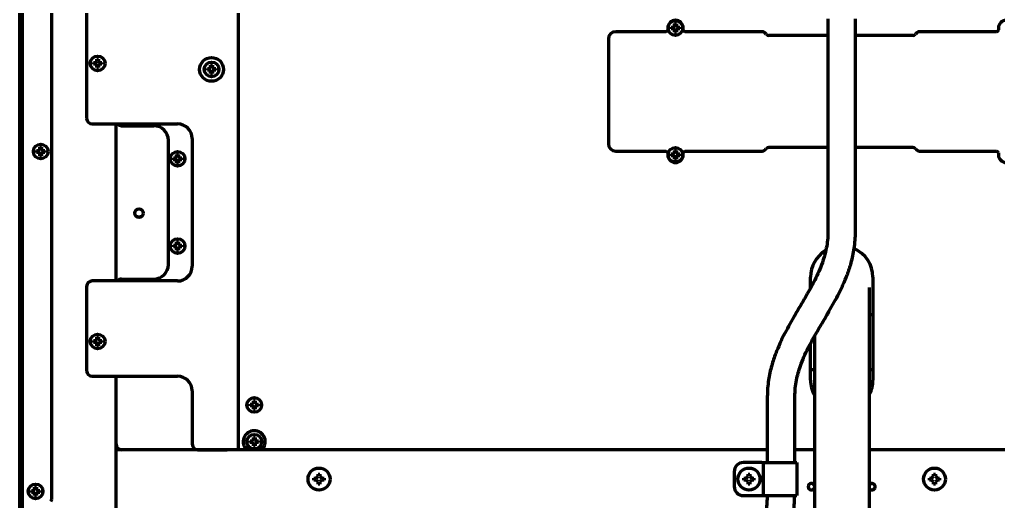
# Model space of a CAD drawing. Header units: inches. Extents: x -2405 to 7588, y 441 to 5654.
# Drawn here: x 2142 to 2675, y 4834 to 5096 of the extents above; entities that cross this region are included whole.
import ezdxf

# ---------------------------------------------------------------- set-up
doc = ezdxf.new("R2010")
doc.units = ezdxf.units.IN

msp = doc.modelspace()

# ---------------------------------------------------------------- linework, layer by layer
at = {"linetype": 'Continuous', "lineweight": 70}
for p, q in [((2261.28, 5485.34), (2261.28, 4862.03)), ((2143.78, 4821.33), (2143.78, 5391.09)), ((2159.78, 4835.17), (2159.78, 5386.02)), ((2142.28, 5138.33), (2142.28, 4651.53)), ((2142.95, 4654.53), (2142.95, 5137.33)), ((2178.78, 5102.21), (2178.78, 5042.37)), ((2494.08, 5089.53), (2466.78, 5089.53)), ((2495.08, 5091.53), (2495.08, 5090.53)), ((2496.98, 5091.53), (2496.98, 5092.03)), ((2496.98, 5091.03), (2496.98, 5091.53)), ((2501.58, 5092.03), (2501.58, 5091.53)), ((2501.58, 5091.53), (2501.58, 5091.03)), ((2503.48, 5090.53), (2503.48, 5091.53)), ((2546.45, 5089.53), (2504.48, 5089.53)), ((2548.69, 5088.12), (2547.86, 5088.95)), ((2630.69, 5088.95), (2629.86, 5088.12)), ((2674.08, 5089.53), (2632.1, 5089.53)), ((2675.08, 5091.53), (2675.08, 5090.53)), ((2462.78, 5085.53), (2462.78, 5028.53)), ((2582.28, 5087.53), (2550.1, 5087.53)), ((2628.45, 5087.53), (2597.27, 5087.53)), ((2182.48, 5072.29), (2182.48, 5072.79)), ((2182.48, 5071.79), (2182.48, 5072.29)), ((2187.08, 5072.79), (2187.08, 5072.29)), ((2187.08, 5072.29), (2187.08, 5071.79)), ((2244.48, 5069.03), (2244.48, 5069.53)), ((2244.48, 5068.53), (2244.48, 5069.03)), ((2249.08, 5069.53), (2249.08, 5069.03)), ((2249.08, 5069.03), (2249.08, 5068.53)), ((2181.78, 5039.37), (2228.28, 5039.37)), ((2194.78, 4953.88), (2194.78, 5039.38)), ((2197.78, 5038.37), (2215.28, 5038.37)), ((2223.28, 4962.87), (2223.28, 5030.37)), ((2236.28, 5031.37), (2236.28, 4961.87)), ((2151.48, 5024.33), (2151.48, 5024.83)), ((2151.48, 5023.83), (2151.48, 5024.33)), ((2156.08, 5024.83), (2156.08, 5024.33)), ((2156.08, 5024.33), (2156.08, 5023.83)), ((2466.78, 5024.53), (2494.08, 5024.53)), ((2504.48, 5024.53), (2546.45, 5024.53)), ((2547.86, 5025.12), (2548.69, 5025.95)), ((2582.28, 5026.53), (2550.1, 5026.53)), ((2628.45, 5026.53), (2597.27, 5026.53)), ((2629.86, 5025.95), (2630.69, 5025.12)), ((2632.1, 5024.53), (2674.08, 5024.53)), ((2225.98, 5020.37), (2225.98, 5020.87)), ((2225.98, 5019.87), (2225.98, 5020.37)), ((2230.58, 5020.87), (2230.58, 5020.37)), ((2230.58, 5020.37), (2230.58, 5019.87)), ((2495.08, 5023.53), (2495.08, 5022.53)), ((2496.98, 5022.53), (2496.98, 5023.03)), ((2496.98, 5022.03), (2496.98, 5022.53)), ((2501.58, 5023.03), (2501.58, 5022.53)), ((2501.58, 5022.53), (2501.58, 5022.03)), ((2503.48, 5022.53), (2503.48, 5023.53)), ((2675.08, 5023.53), (2675.08, 5022.53)), ((2225.98, 4972.87), (2225.98, 4973.37)), ((2225.98, 4972.37), (2225.98, 4972.87)), ((2230.58, 4973.37), (2230.58, 4972.87)), ((2230.58, 4972.87), (2230.58, 4972.37)), ((2572.78, 4950.05), (2572.78, 4955.92)), ((2606.78, 4955.92), (2606.78, 4899.92)), ((2178.78, 4950.87), (2178.78, 4905.03)), ((2228.28, 4953.87), (2181.78, 4953.87)), ((2197.78, 4954.87), (2215.28, 4954.87)), ((2604.93, 4904.63), (2604.93, 4950.29)), ((2604.93, 4935.53), (2606.78, 4935.53)), ((2574.93, 4923.65), (2574.93, 4904.63)), ((2182.48, 4920.95), (2182.48, 4921.45)), ((2182.48, 4920.45), (2182.48, 4920.95)), ((2187.08, 4921.45), (2187.08, 4920.95)), ((2187.08, 4920.95), (2187.08, 4920.45)), ((2572.78, 4899.92), (2572.78, 4919.66)), ((2181.78, 4902.03), (2228.28, 4902.03)), ((2194.78, 4820.23), (2194.78, 4902.04)), ((2574.93, 4905.56), (2572.78, 4905.56)), ((2574.93, 4904.63), (2574.93, 4840.55)), ((2606.77, 4905.56), (2604.92, 4905.56)), ((2604.93, 4840.55), (2604.93, 4904.63)), ((2236.28, 4894.03), (2236.28, 4865.03)), ((2267.73, 4886.38), (2267.73, 4886.88)), ((2267.73, 4885.88), (2267.73, 4886.38)), ((2272.33, 4886.88), (2272.33, 4886.38)), ((2272.33, 4886.38), (2272.33, 4885.88)), ((2549.28, 4891.03), (2549.28, 4855.03)), ((2564.28, 4855.03), (2564.28, 4891.03)), ((2267.73, 4866.38), (2267.73, 4866.88)), ((2267.73, 4865.88), (2267.73, 4866.38)), ((2272.33, 4866.88), (2272.33, 4866.38)), ((2272.33, 4866.38), (2272.33, 4865.88)), ((2549.28, 4861.88), (2194.78, 4861.88)), ((2239.27, 4862.03), (2197.78, 4862.03)), ((2239.28, 4862.03), (2255.28, 4862.03)), ((2243.78, 4861.88), (2243.78, 4862.03)), ((2261.28, 4862.03), (2255.28, 4862.03)), ((2267.63, 4863.18), (2264.95, 4863.18)), ((2265.74, 4862.18), (2274.31, 4862.18)), ((2275.1, 4863.18), (2272.42, 4863.18)), ((2574.93, 4861.88), (2564.29, 4861.88)), ((2944.57, 4861.88), (2604.92, 4861.88)), ((2546.27, 4855.03), (2536.27, 4855.03)), ((2546.27, 4855.03), (2547.27, 4855.03)), ((2547.27, 4855.03), (2549.27, 4855.03)), ((2547.27, 4837.03), (2547.27, 4855.03)), ((2549.27, 4855.03), (2563.27, 4855.03)), ((2563.27, 4855.03), (2565.27, 4855.03)), ((2565.27, 4855.03), (2565.27, 4837.03)), ((2304.78, 4847.59), (2304.78, 4848.78)), ((2304.78, 4848.78), (2305.78, 4848.78)), ((2305.78, 4848.78), (2305.78, 4847.59)), ((2531.27, 4850.03), (2531.27, 4842.03)), ((2538.78, 4847.59), (2538.78, 4848.78)), ((2538.78, 4848.78), (2539.78, 4848.78)), ((2539.78, 4848.78), (2539.78, 4847.59)), ((2639.78, 4847.59), (2639.78, 4848.78)), ((2639.78, 4848.78), (2640.78, 4848.78)), ((2640.78, 4848.78), (2640.78, 4847.59)), ((2302.53, 4845.53), (2302.53, 4846.53)), ((2302.53, 4846.53), (2303.71, 4846.53)), ((2303.71, 4845.53), (2302.53, 4845.53)), ((2303.71, 4846.53), (2304.78, 4847.59)), ((2304.78, 4844.47), (2303.71, 4845.53)), ((2304.78, 4843.28), (2304.78, 4844.47)), ((2305.78, 4843.28), (2304.78, 4843.28)), ((2305.78, 4847.59), (2306.84, 4846.53)), ((2306.84, 4845.53), (2305.78, 4844.47)), ((2305.78, 4844.47), (2305.78, 4843.28)), ((2306.84, 4846.53), (2308.03, 4846.53)), ((2308.03, 4845.53), (2306.84, 4845.53)), ((2308.03, 4846.53), (2308.03, 4845.53)), ((2536.53, 4845.53), (2536.53, 4846.53)), ((2536.53, 4846.53), (2537.71, 4846.53)), ((2537.71, 4845.53), (2536.53, 4845.53)), ((2537.71, 4846.53), (2538.78, 4847.59)), ((2538.78, 4844.47), (2537.71, 4845.53)), ((2538.78, 4843.28), (2538.78, 4844.47)), ((2539.78, 4843.28), (2538.78, 4843.28)), ((2539.78, 4847.59), (2540.84, 4846.53)), ((2540.84, 4845.53), (2539.78, 4844.47)), ((2539.78, 4844.47), (2539.78, 4843.28)), ((2540.84, 4846.53), (2542.03, 4846.53)), ((2542.03, 4845.53), (2540.84, 4845.53)), ((2542.03, 4846.53), (2542.03, 4845.53)), ((2637.53, 4845.53), (2637.53, 4846.53)), ((2637.53, 4846.53), (2638.71, 4846.53)), ((2638.71, 4845.53), (2637.53, 4845.53)), ((2638.71, 4846.53), (2639.78, 4847.59)), ((2639.78, 4844.47), (2638.71, 4845.53)), ((2639.78, 4843.28), (2639.78, 4844.47)), ((2640.78, 4843.28), (2639.78, 4843.28)), ((2640.78, 4847.59), (2641.84, 4846.53)), ((2641.84, 4845.53), (2640.78, 4844.47)), ((2640.78, 4844.47), (2640.78, 4843.28)), ((2641.84, 4846.53), (2643.03, 4846.53)), ((2643.03, 4845.53), (2641.84, 4845.53)), ((2643.03, 4846.53), (2643.03, 4845.53)), ((2148.68, 4839.33), (2148.68, 4839.83)), ((2148.68, 4838.83), (2148.68, 4839.33)), ((2153.28, 4839.83), (2153.28, 4839.33)), ((2153.28, 4839.33), (2153.28, 4838.83)), ((2574.93, 4840.55), (2574.93, 4772.8)), ((2604.93, 4772.8), (2604.93, 4840.55)), ((2536.27, 4837.03), (2546.27, 4837.03)), ((2546.27, 4837.03), (2547.27, 4837.03)), ((2547.27, 4837.03), (2549.27, 4837.03)), ((2549.27, 4837.03), (2563.27, 4837.03)), ((2563.27, 4837.03), (2565.27, 4837.03))]:
    msp.add_line(p, q, dxfattribs=at)
for centre, radius in [((2499.28, 5091.53), 4), ((2184.78, 5072.29), 4), ((2246.78, 5069.03), 6.5), ((2246.78, 5069.03), 4), ((2153.78, 5024.33), 4), ((2228.28, 5020.37), 4), ((2499.28, 5022.53), 4), ((2207.28, 4990.83), 2.35), ((2207.28, 4990.81), 2.25), ((2228.28, 4972.87), 4), ((2184.78, 4920.95), 4), ((2270.03, 4886.38), 4), ((2270.03, 4866.38), 4), ((2305.28, 4846.03), 6), ((2539.28, 4846.03), 6), ((2640.28, 4846.03), 6), ((2150.98, 4839.33), 4)]:
    msp.add_circle(centre, radius, dxfattribs=at)
for centre, radius, start, end in [((2499.28, 5091.53), 4.2, 0, 180), ((2679.28, 5091.53), 4.2, 0, 180), ((2466.78, 5085.53), 4, 90, 180), ((2494.08, 5090.53), 1, 270, 0), ((2504.48, 5090.53), 1, 180, 270), ((2546.45, 5087.53), 2, 45, 90), ((2632.1, 5087.53), 2, 90, 135), ((2674.08, 5090.53), 1, 270, 0), ((2550.1, 5089.53), 2, 225, 270), ((2628.45, 5089.53), 2, 270, 315), ((2181.78, 5042.37), 3, 180, 270), ((2197.78, 5041.37), 3, 221.8416, 270), ((2215.28, 5030.37), 8, 0, 90), ((2228.28, 5031.37), 8, 0, 90), ((2466.78, 5028.53), 4, 180, 270), ((2494.08, 5023.53), 1, 0, 90), ((2504.48, 5023.53), 1, 90, 180), ((2546.45, 5026.53), 2, 270, 315), ((2550.1, 5024.53), 2, 90, 135), ((2628.45, 5024.53), 2, 45, 90), ((2632.1, 5026.53), 2, 225, 270), ((2674.08, 5023.53), 1, 0, 90), ((2499.28, 5022.53), 4.2, 180, 0), ((2679.28, 5022.53), 4.2, 180, 0), ((2589.78, 4955.92), 17, 0, 66.3328), ((2589.78, 4955.92), 17, 121.8403, 180), ((2215.28, 4962.87), 8, 270, 0), ((2228.28, 4961.87), 8, 270, 0), ((2181.78, 4950.87), 3, 90, 180), ((2197.78, 4951.87), 3, 90, 138.1894), ((2181.78, 4905.03), 3, 180, 270), ((2228.28, 4894.03), 8, 0, 90), ((2589.78, 4899.92), 17, 180, 209.1291), ((2589.78, 4899.92), 17, 333.0197, 0), ((2270.03, 4866.38), 6, 311.4112, 228.5888), ((2197.78, 4865.03), 3, 180, 270), ((2239.28, 4865.03), 3, 180, 270), ((2536.27, 4850.03), 5, 90, 180), ((2573.28, 4841.88), 1.75, 19.4681, 340.5319), ((2606.28, 4841.88), 1.75, 0, 140.4844), ((2536.27, 4842.03), 5, 180, 270), ((2606.28, 4841.88), 1.75, 219.5156, 0), ((2157.78, 4835.17), 2, 320, 0)]:
    msp.add_arc(centre, radius, start, end, dxfattribs=at)
for points in [[(2498.78, 5092.53), (2498.78, 5092.59), (2498.78, 5092.7), (2498.78, 5092.86), (2498.78, 5093.02), (2498.78, 5093.17), (2498.78, 5093.32), (2498.78, 5093.48), (2498.78, 5093.65), (2498.78, 5093.77), (2498.78, 5093.83)], [(2498.78, 5093.83), (2498.94, 5093.83), (2499.28, 5093.83), (2499.61, 5093.83), (2499.78, 5093.83)], [(2498.28, 5091.03), (2498.22, 5091.03), (2498.11, 5091.03), (2497.95, 5091.03), (2497.79, 5091.03), (2497.64, 5091.03), (2497.49, 5091.03), (2497.33, 5091.03), (2497.16, 5091.03), (2497.04, 5091.03), (2496.98, 5091.03)], [(2498.28, 5092.03), (2498.3, 5092.06), (2498.35, 5092.1), (2498.42, 5092.18), (2498.49, 5092.25), (2498.56, 5092.32), (2498.63, 5092.39), (2498.7, 5092.46), (2498.75, 5092.51), (2498.78, 5092.53)], [(2498.78, 5090.53), (2498.75, 5090.56), (2498.7, 5090.61), (2498.62, 5090.68), (2498.55, 5090.76), (2498.48, 5090.83), (2498.41, 5090.89), (2498.34, 5090.96), (2498.3, 5091.01), (2498.28, 5091.03)], [(2499.78, 5089.23), (2499.61, 5089.23), (2499.28, 5089.23), (2498.94, 5089.23), (2498.78, 5089.23)], [(2499.78, 5092.53), (2499.8, 5092.51), (2499.85, 5092.46), (2499.93, 5092.38), (2500, 5092.31), (2500.07, 5092.24), (2500.14, 5092.17), (2500.21, 5092.1), (2500.25, 5092.06), (2500.28, 5092.03)], [(2500.28, 5091.03), (2500.25, 5091.01), (2500.2, 5090.96), (2500.13, 5090.89), (2500.06, 5090.82), (2499.99, 5090.75), (2499.92, 5090.68), (2499.85, 5090.6), (2499.8, 5090.56), (2499.78, 5090.53)], [(2499.78, 5090.53), (2499.78, 5090.48), (2499.78, 5090.37), (2499.78, 5090.21), (2499.78, 5090.05), (2499.78, 5089.89), (2499.78, 5089.74), (2499.78, 5089.59), (2499.78, 5089.42), (2499.78, 5089.3), (2499.78, 5089.23)], [(2500.28, 5092.03), (2500.33, 5092.03), (2500.44, 5092.03), (2500.6, 5092.03), (2500.76, 5092.03), (2500.91, 5092.03), (2501.07, 5092.03), (2501.22, 5092.03), (2501.39, 5092.03), (2501.51, 5092.03), (2501.58, 5092.03)], [(2183.78, 5072.79), (2183.8, 5072.82), (2183.85, 5072.86), (2183.92, 5072.94), (2183.99, 5073.01), (2184.06, 5073.08), (2184.13, 5073.15), (2184.2, 5073.22), (2184.25, 5073.27), (2184.28, 5073.29)], [(2184.28, 5073.29), (2184.28, 5073.35), (2184.28, 5073.46), (2184.28, 5073.62), (2184.28, 5073.78), (2184.28, 5073.93), (2184.28, 5074.08), (2184.28, 5074.24), (2184.28, 5074.41), (2184.28, 5074.53), (2184.28, 5074.59)], [(2184.28, 5074.59), (2184.44, 5074.59), (2184.78, 5074.59), (2185.11, 5074.59), (2185.28, 5074.59)], [(2185.28, 5073.29), (2185.3, 5073.27), (2185.35, 5073.22), (2185.43, 5073.14), (2185.5, 5073.07), (2185.57, 5073), (2185.64, 5072.93), (2185.71, 5072.86), (2185.75, 5072.82), (2185.78, 5072.79)], [(2185.78, 5072.79), (2185.83, 5072.79), (2185.94, 5072.79), (2186.1, 5072.79), (2186.26, 5072.79), (2186.41, 5072.79), (2186.57, 5072.79), (2186.72, 5072.79), (2186.89, 5072.79), (2187.01, 5072.79), (2187.08, 5072.79)], [(2183.78, 5071.79), (2183.72, 5071.79), (2183.61, 5071.79), (2183.45, 5071.79), (2183.29, 5071.79), (2183.14, 5071.79), (2182.99, 5071.79), (2182.83, 5071.79), (2182.66, 5071.79), (2182.54, 5071.79), (2182.48, 5071.79)], [(2184.28, 5071.29), (2184.25, 5071.32), (2184.2, 5071.37), (2184.12, 5071.44), (2184.05, 5071.52), (2183.98, 5071.59), (2183.91, 5071.65), (2183.84, 5071.72), (2183.8, 5071.77), (2183.78, 5071.79)], [(2185.28, 5069.99), (2185.11, 5069.99), (2184.78, 5069.99), (2184.44, 5069.99), (2184.28, 5069.99)], [(2185.78, 5071.79), (2185.75, 5071.77), (2185.7, 5071.72), (2185.63, 5071.65), (2185.56, 5071.58), (2185.49, 5071.51), (2185.42, 5071.44), (2185.35, 5071.36), (2185.3, 5071.32), (2185.28, 5071.29)], [(2185.28, 5071.29), (2185.28, 5071.24), (2185.28, 5071.13), (2185.28, 5070.97), (2185.28, 5070.81), (2185.28, 5070.65), (2185.28, 5070.5), (2185.28, 5070.35), (2185.28, 5070.18), (2185.28, 5070.06), (2185.28, 5069.99)], [(2245.78, 5068.53), (2245.72, 5068.53), (2245.61, 5068.53), (2245.45, 5068.53), (2245.29, 5068.53), (2245.14, 5068.53), (2244.99, 5068.53), (2244.83, 5068.53), (2244.66, 5068.53), (2244.54, 5068.53), (2244.48, 5068.53)], [(2245.78, 5069.53), (2245.8, 5069.56), (2245.85, 5069.6), (2245.92, 5069.68), (2245.99, 5069.75), (2246.06, 5069.82), (2246.13, 5069.89), (2246.2, 5069.96), (2246.25, 5070.01), (2246.28, 5070.03)], [(2246.28, 5068.03), (2246.25, 5068.06), (2246.2, 5068.11), (2246.12, 5068.18), (2246.05, 5068.26), (2245.98, 5068.33), (2245.91, 5068.39), (2245.84, 5068.46), (2245.8, 5068.51), (2245.78, 5068.53)], [(2246.28, 5070.03), (2246.28, 5070.09), (2246.28, 5070.2), (2246.28, 5070.36), (2246.28, 5070.52), (2246.28, 5070.67), (2246.28, 5070.82), (2246.28, 5070.98), (2246.28, 5071.15), (2246.28, 5071.27), (2246.28, 5071.33)], [(2246.28, 5071.33), (2246.44, 5071.33), (2246.78, 5071.33), (2247.11, 5071.33), (2247.28, 5071.33)], [(2247.28, 5070.03), (2247.3, 5070.01), (2247.35, 5069.96), (2247.43, 5069.88), (2247.5, 5069.81), (2247.57, 5069.74), (2247.64, 5069.67), (2247.71, 5069.6), (2247.75, 5069.56), (2247.78, 5069.53)], [(2247.78, 5068.53), (2247.75, 5068.51), (2247.7, 5068.46), (2247.63, 5068.39), (2247.56, 5068.32), (2247.49, 5068.25), (2247.42, 5068.18), (2247.35, 5068.1), (2247.3, 5068.06), (2247.28, 5068.03)], [(2247.28, 5068.03), (2247.28, 5067.98), (2247.28, 5067.87), (2247.28, 5067.71), (2247.28, 5067.55), (2247.28, 5067.39), (2247.28, 5067.24), (2247.28, 5067.09), (2247.28, 5066.92), (2247.28, 5066.8), (2247.28, 5066.73)], [(2247.78, 5069.53), (2247.83, 5069.53), (2247.94, 5069.53), (2248.1, 5069.53), (2248.26, 5069.53), (2248.41, 5069.53), (2248.57, 5069.53), (2248.72, 5069.53), (2248.89, 5069.53), (2249.01, 5069.53), (2249.08, 5069.53)], [(2247.28, 5066.73), (2247.11, 5066.73), (2246.78, 5066.73), (2246.44, 5066.73), (2246.28, 5066.73)], [(2152.78, 5024.83), (2152.8, 5024.86), (2152.85, 5024.9), (2152.92, 5024.98), (2152.99, 5025.05), (2153.06, 5025.12), (2153.13, 5025.19), (2153.2, 5025.26), (2153.25, 5025.31), (2153.28, 5025.33)], [(2153.28, 5025.33), (2153.28, 5025.39), (2153.28, 5025.5), (2153.28, 5025.66), (2153.28, 5025.82), (2153.28, 5025.97), (2153.28, 5026.12), (2153.28, 5026.28), (2153.28, 5026.45), (2153.28, 5026.57), (2153.28, 5026.63)], [(2153.28, 5026.63), (2153.44, 5026.63), (2153.78, 5026.63), (2154.11, 5026.63), (2154.28, 5026.63)], [(2154.28, 5025.33), (2154.3, 5025.31), (2154.35, 5025.26), (2154.43, 5025.18), (2154.5, 5025.11), (2154.57, 5025.04), (2154.64, 5024.97), (2154.71, 5024.9), (2154.75, 5024.86), (2154.78, 5024.83)], [(2154.78, 5024.83), (2154.83, 5024.83), (2154.94, 5024.83), (2155.1, 5024.83), (2155.26, 5024.83), (2155.41, 5024.83), (2155.57, 5024.83), (2155.72, 5024.83), (2155.89, 5024.83), (2156.01, 5024.83), (2156.08, 5024.83)], [(2498.78, 5023.53), (2498.78, 5023.59), (2498.78, 5023.7), (2498.78, 5023.86), (2498.78, 5024.02), (2498.78, 5024.17), (2498.78, 5024.32), (2498.78, 5024.48), (2498.78, 5024.65), (2498.78, 5024.77), (2498.78, 5024.83)], [(2498.78, 5024.83), (2498.94, 5024.83), (2499.28, 5024.83), (2499.61, 5024.83), (2499.78, 5024.83)], [(2152.78, 5023.83), (2152.72, 5023.83), (2152.61, 5023.83), (2152.45, 5023.83), (2152.29, 5023.83), (2152.14, 5023.83), (2151.99, 5023.83), (2151.83, 5023.83), (2151.66, 5023.83), (2151.54, 5023.83), (2151.48, 5023.83)], [(2153.28, 5023.33), (2153.25, 5023.36), (2153.2, 5023.41), (2153.12, 5023.48), (2153.05, 5023.56), (2152.98, 5023.63), (2152.91, 5023.69), (2152.84, 5023.76), (2152.8, 5023.81), (2152.78, 5023.83)], [(2154.28, 5022.03), (2154.11, 5022.03), (2153.78, 5022.03), (2153.44, 5022.03), (2153.28, 5022.03)], [(2154.78, 5023.83), (2154.75, 5023.81), (2154.7, 5023.76), (2154.63, 5023.69), (2154.56, 5023.62), (2154.49, 5023.55), (2154.42, 5023.48), (2154.35, 5023.4), (2154.3, 5023.36), (2154.28, 5023.33)], [(2154.28, 5023.33), (2154.28, 5023.28), (2154.28, 5023.17), (2154.28, 5023.01), (2154.28, 5022.85), (2154.28, 5022.69), (2154.28, 5022.54), (2154.28, 5022.39), (2154.28, 5022.22), (2154.28, 5022.1), (2154.28, 5022.03)], [(2227.28, 5019.87), (2227.22, 5019.87), (2227.11, 5019.87), (2226.95, 5019.87), (2226.79, 5019.87), (2226.64, 5019.87), (2226.49, 5019.87), (2226.33, 5019.87), (2226.16, 5019.87), (2226.04, 5019.87), (2225.98, 5019.87)], [(2227.28, 5020.87), (2227.3, 5020.9), (2227.35, 5020.94), (2227.42, 5021.01), (2227.49, 5021.09), (2227.56, 5021.16), (2227.63, 5021.23), (2227.7, 5021.3), (2227.75, 5021.35), (2227.78, 5021.37)], [(2227.78, 5019.37), (2227.75, 5019.4), (2227.7, 5019.45), (2227.62, 5019.52), (2227.55, 5019.59), (2227.48, 5019.66), (2227.41, 5019.73), (2227.34, 5019.8), (2227.3, 5019.85), (2227.28, 5019.87)], [(2227.78, 5021.37), (2227.78, 5021.43), (2227.78, 5021.53), (2227.78, 5021.7), (2227.78, 5021.85), (2227.78, 5022.01), (2227.78, 5022.16), (2227.78, 5022.32), (2227.78, 5022.48), (2227.78, 5022.61), (2227.78, 5022.67)], [(2227.78, 5022.67), (2227.94, 5022.67), (2228.28, 5022.67), (2228.61, 5022.67), (2228.78, 5022.67)], [(2228.78, 5021.37), (2228.8, 5021.35), (2228.85, 5021.29), (2228.93, 5021.22), (2229, 5021.15), (2229.07, 5021.08), (2229.14, 5021.01), (2229.21, 5020.94), (2229.25, 5020.89), (2229.28, 5020.87)], [(2229.28, 5019.87), (2229.25, 5019.85), (2229.2, 5019.8), (2229.13, 5019.73), (2229.06, 5019.66), (2228.99, 5019.59), (2228.92, 5019.51), (2228.85, 5019.44), (2228.8, 5019.4), (2228.78, 5019.37)], [(2228.78, 5019.37), (2228.78, 5019.32), (2228.78, 5019.21), (2228.78, 5019.05), (2228.78, 5018.89), (2228.78, 5018.73), (2228.78, 5018.58), (2228.78, 5018.43), (2228.78, 5018.26), (2228.78, 5018.14), (2228.78, 5018.07)], [(2229.28, 5020.87), (2229.33, 5020.87), (2229.44, 5020.87), (2229.6, 5020.87), (2229.76, 5020.87), (2229.91, 5020.87), (2230.07, 5020.87), (2230.22, 5020.87), (2230.39, 5020.87), (2230.51, 5020.87), (2230.58, 5020.87)], [(2498.28, 5022.03), (2498.22, 5022.03), (2498.11, 5022.03), (2497.95, 5022.03), (2497.79, 5022.03), (2497.64, 5022.03), (2497.49, 5022.03), (2497.33, 5022.03), (2497.16, 5022.03), (2497.04, 5022.03), (2496.98, 5022.03)], [(2498.28, 5023.03), (2498.3, 5023.06), (2498.35, 5023.1), (2498.42, 5023.18), (2498.49, 5023.25), (2498.56, 5023.32), (2498.63, 5023.39), (2498.7, 5023.46), (2498.75, 5023.51), (2498.78, 5023.53)], [(2498.78, 5021.53), (2498.75, 5021.56), (2498.7, 5021.61), (2498.62, 5021.68), (2498.55, 5021.76), (2498.48, 5021.83), (2498.41, 5021.89), (2498.34, 5021.96), (2498.3, 5022.01), (2498.28, 5022.03)], [(2499.78, 5020.23), (2499.61, 5020.23), (2499.28, 5020.23), (2498.94, 5020.23), (2498.78, 5020.23)], [(2499.78, 5023.53), (2499.8, 5023.51), (2499.85, 5023.46), (2499.93, 5023.38), (2500, 5023.31), (2500.07, 5023.24), (2500.14, 5023.17), (2500.21, 5023.1), (2500.25, 5023.06), (2500.28, 5023.03)], [(2500.28, 5022.03), (2500.25, 5022.01), (2500.2, 5021.96), (2500.13, 5021.89), (2500.06, 5021.82), (2499.99, 5021.75), (2499.92, 5021.68), (2499.85, 5021.6), (2499.8, 5021.56), (2499.78, 5021.53)], [(2499.78, 5021.53), (2499.78, 5021.48), (2499.78, 5021.37), (2499.78, 5021.21), (2499.78, 5021.05), (2499.78, 5020.89), (2499.78, 5020.74), (2499.78, 5020.59), (2499.78, 5020.42), (2499.78, 5020.3), (2499.78, 5020.23)], [(2500.28, 5023.03), (2500.33, 5023.03), (2500.44, 5023.03), (2500.6, 5023.03), (2500.76, 5023.03), (2500.91, 5023.03), (2501.07, 5023.03), (2501.22, 5023.03), (2501.39, 5023.03), (2501.51, 5023.03), (2501.58, 5023.03)], [(2228.78, 5018.07), (2228.61, 5018.07), (2228.28, 5018.07), (2227.94, 5018.07), (2227.78, 5018.07)], [(2227.28, 4972.37), (2227.22, 4972.37), (2227.11, 4972.37), (2226.95, 4972.37), (2226.79, 4972.37), (2226.64, 4972.37), (2226.49, 4972.37), (2226.33, 4972.37), (2226.16, 4972.37), (2226.04, 4972.37), (2225.98, 4972.37)], [(2227.28, 4973.37), (2227.3, 4973.4), (2227.35, 4973.44), (2227.42, 4973.52), (2227.49, 4973.59), (2227.56, 4973.66), (2227.63, 4973.73), (2227.7, 4973.8), (2227.75, 4973.85), (2227.78, 4973.87)], [(2227.78, 4971.87), (2227.75, 4971.9), (2227.7, 4971.95), (2227.62, 4972.02), (2227.55, 4972.1), (2227.48, 4972.17), (2227.41, 4972.23), (2227.34, 4972.3), (2227.3, 4972.35), (2227.28, 4972.37)], [(2227.78, 4973.87), (2227.78, 4973.93), (2227.78, 4974.04), (2227.78, 4974.2), (2227.78, 4974.36), (2227.78, 4974.51), (2227.78, 4974.66), (2227.78, 4974.82), (2227.78, 4974.99), (2227.78, 4975.11), (2227.78, 4975.17)], [(2227.78, 4975.17), (2227.94, 4975.17), (2228.28, 4975.17), (2228.61, 4975.17), (2228.78, 4975.17)], [(2228.78, 4973.87), (2228.8, 4973.85), (2228.85, 4973.8), (2228.93, 4973.72), (2229, 4973.65), (2229.07, 4973.58), (2229.14, 4973.51), (2229.21, 4973.44), (2229.25, 4973.4), (2229.28, 4973.37)], [(2229.28, 4972.37), (2229.25, 4972.35), (2229.2, 4972.3), (2229.13, 4972.23), (2229.06, 4972.16), (2228.99, 4972.09), (2228.92, 4972.02), (2228.85, 4971.94), (2228.8, 4971.9), (2228.78, 4971.87)], [(2228.78, 4971.87), (2228.78, 4971.82), (2228.78, 4971.71), (2228.78, 4971.55), (2228.78, 4971.39), (2228.78, 4971.23), (2228.78, 4971.08), (2228.78, 4970.93), (2228.78, 4970.76), (2228.78, 4970.64), (2228.78, 4970.57)], [(2229.28, 4973.37), (2229.33, 4973.37), (2229.44, 4973.37), (2229.6, 4973.37), (2229.76, 4973.37), (2229.91, 4973.37), (2230.07, 4973.37), (2230.22, 4973.37), (2230.39, 4973.37), (2230.51, 4973.37), (2230.58, 4973.37)], [(2228.78, 4970.57), (2228.61, 4970.57), (2228.28, 4970.57), (2227.94, 4970.57), (2227.78, 4970.57)], [(2184.28, 4921.95), (2184.28, 4922.01), (2184.28, 4922.12), (2184.28, 4922.28), (2184.28, 4922.44), (2184.28, 4922.59), (2184.28, 4922.74), (2184.28, 4922.9), (2184.28, 4923.07), (2184.28, 4923.19), (2184.28, 4923.25)], [(2184.28, 4923.25), (2184.44, 4923.25), (2184.78, 4923.25), (2185.11, 4923.25), (2185.28, 4923.25)], [(2183.78, 4920.45), (2183.72, 4920.45), (2183.61, 4920.45), (2183.45, 4920.45), (2183.29, 4920.45), (2183.14, 4920.45), (2182.99, 4920.45), (2182.83, 4920.45), (2182.66, 4920.45), (2182.54, 4920.45), (2182.48, 4920.45)], [(2183.78, 4921.45), (2183.8, 4921.48), (2183.85, 4921.52), (2183.92, 4921.6), (2183.99, 4921.67), (2184.06, 4921.74), (2184.13, 4921.81), (2184.2, 4921.88), (2184.25, 4921.93), (2184.28, 4921.95)], [(2184.28, 4919.95), (2184.25, 4919.98), (2184.2, 4920.03), (2184.12, 4920.1), (2184.05, 4920.18), (2183.98, 4920.25), (2183.91, 4920.31), (2183.84, 4920.38), (2183.8, 4920.43), (2183.78, 4920.45)], [(2185.28, 4918.65), (2185.11, 4918.65), (2184.78, 4918.65), (2184.44, 4918.65), (2184.28, 4918.65)], [(2185.28, 4921.95), (2185.3, 4921.93), (2185.35, 4921.88), (2185.43, 4921.8), (2185.5, 4921.73), (2185.57, 4921.66), (2185.64, 4921.59), (2185.71, 4921.52), (2185.75, 4921.48), (2185.78, 4921.45)], [(2185.78, 4920.45), (2185.75, 4920.43), (2185.7, 4920.38), (2185.63, 4920.31), (2185.56, 4920.24), (2185.49, 4920.17), (2185.42, 4920.1), (2185.35, 4920.02), (2185.3, 4919.98), (2185.28, 4919.95)], [(2185.28, 4919.95), (2185.28, 4919.9), (2185.28, 4919.79), (2185.28, 4919.63), (2185.28, 4919.47), (2185.28, 4919.31), (2185.28, 4919.16), (2185.28, 4919.01), (2185.28, 4918.84), (2185.28, 4918.72), (2185.28, 4918.65)], [(2185.78, 4921.45), (2185.83, 4921.45), (2185.94, 4921.45), (2186.1, 4921.45), (2186.26, 4921.45), (2186.41, 4921.45), (2186.57, 4921.45), (2186.72, 4921.45), (2186.89, 4921.45), (2187.01, 4921.45), (2187.08, 4921.45)], [(2269.03, 4885.88), (2268.97, 4885.88), (2268.86, 4885.88), (2268.7, 4885.88), (2268.54, 4885.88), (2268.39, 4885.88), (2268.24, 4885.88), (2268.08, 4885.88), (2267.91, 4885.88), (2267.79, 4885.88), (2267.73, 4885.88)], [(2269.03, 4886.88), (2269.05, 4886.91), (2269.1, 4886.95), (2269.17, 4887.03), (2269.24, 4887.1), (2269.31, 4887.17), (2269.38, 4887.24), (2269.45, 4887.31), (2269.5, 4887.36), (2269.53, 4887.38)], [(2269.53, 4885.38), (2269.5, 4885.41), (2269.45, 4885.46), (2269.37, 4885.53), (2269.3, 4885.61), (2269.23, 4885.68), (2269.16, 4885.74), (2269.09, 4885.81), (2269.05, 4885.86), (2269.03, 4885.88)], [(2269.53, 4887.38), (2269.53, 4887.44), (2269.53, 4887.55), (2269.53, 4887.71), (2269.53, 4887.87), (2269.53, 4888.02), (2269.53, 4888.17), (2269.53, 4888.33), (2269.53, 4888.5), (2269.53, 4888.62), (2269.53, 4888.68)], [(2269.53, 4888.68), (2269.69, 4888.68), (2270.03, 4888.68), (2270.36, 4888.68), (2270.53, 4888.68)], [(2270.53, 4887.38), (2270.55, 4887.36), (2270.6, 4887.31), (2270.68, 4887.23), (2270.75, 4887.16), (2270.82, 4887.09), (2270.89, 4887.02), (2270.96, 4886.95), (2271, 4886.91), (2271.03, 4886.88)], [(2271.03, 4885.88), (2271, 4885.86), (2270.95, 4885.81), (2270.88, 4885.74), (2270.81, 4885.67), (2270.74, 4885.6), (2270.67, 4885.53), (2270.6, 4885.45), (2270.55, 4885.41), (2270.53, 4885.38)], [(2271.03, 4886.88), (2271.08, 4886.88), (2271.19, 4886.88), (2271.35, 4886.88), (2271.51, 4886.88), (2271.66, 4886.88), (2271.82, 4886.88), (2271.97, 4886.88), (2272.14, 4886.88), (2272.26, 4886.88), (2272.33, 4886.88)], [(2270.53, 4884.08), (2270.36, 4884.08), (2270.03, 4884.08), (2269.69, 4884.08), (2269.53, 4884.08)], [(2270.53, 4885.38), (2270.53, 4885.33), (2270.53, 4885.22), (2270.53, 4885.06), (2270.53, 4884.9), (2270.53, 4884.74), (2270.53, 4884.59), (2270.53, 4884.44), (2270.53, 4884.27), (2270.53, 4884.15), (2270.53, 4884.08)], [(2269.03, 4865.88), (2268.97, 4865.88), (2268.86, 4865.88), (2268.7, 4865.88), (2268.54, 4865.88), (2268.39, 4865.88), (2268.24, 4865.88), (2268.08, 4865.88), (2267.91, 4865.88), (2267.79, 4865.88), (2267.73, 4865.88)], [(2269.03, 4866.88), (2269.05, 4866.91), (2269.1, 4866.95), (2269.17, 4867.03), (2269.24, 4867.1), (2269.31, 4867.17), (2269.38, 4867.24), (2269.45, 4867.31), (2269.5, 4867.36), (2269.53, 4867.38)], [(2269.53, 4865.38), (2269.5, 4865.41), (2269.45, 4865.46), (2269.37, 4865.53), (2269.3, 4865.61), (2269.23, 4865.68), (2269.16, 4865.74), (2269.09, 4865.81), (2269.05, 4865.86), (2269.03, 4865.88)], [(2269.53, 4867.38), (2269.53, 4867.44), (2269.53, 4867.55), (2269.53, 4867.71), (2269.53, 4867.87), (2269.53, 4868.02), (2269.53, 4868.17), (2269.53, 4868.33), (2269.53, 4868.5), (2269.53, 4868.62), (2269.53, 4868.68)], [(2269.53, 4868.68), (2269.69, 4868.68), (2270.03, 4868.68), (2270.36, 4868.68), (2270.53, 4868.68)], [(2270.53, 4867.38), (2270.55, 4867.36), (2270.6, 4867.31), (2270.68, 4867.23), (2270.75, 4867.16), (2270.82, 4867.09), (2270.89, 4867.02), (2270.96, 4866.95), (2271, 4866.91), (2271.03, 4866.88)], [(2271.03, 4865.88), (2271, 4865.86), (2270.95, 4865.81), (2270.88, 4865.74), (2270.81, 4865.67), (2270.74, 4865.6), (2270.67, 4865.53), (2270.6, 4865.45), (2270.55, 4865.41), (2270.53, 4865.38)], [(2270.53, 4865.38), (2270.53, 4865.33), (2270.53, 4865.22), (2270.53, 4865.06), (2270.53, 4864.9), (2270.53, 4864.74), (2270.53, 4864.59), (2270.53, 4864.44), (2270.53, 4864.27), (2270.53, 4864.15), (2270.53, 4864.08)], [(2271.03, 4866.88), (2271.08, 4866.88), (2271.19, 4866.88), (2271.35, 4866.88), (2271.51, 4866.88), (2271.66, 4866.88), (2271.82, 4866.88), (2271.97, 4866.88), (2272.14, 4866.88), (2272.26, 4866.88), (2272.33, 4866.88)], [(2270.53, 4864.08), (2270.36, 4864.08), (2270.03, 4864.08), (2269.69, 4864.08), (2269.53, 4864.08)], [(2149.98, 4838.83), (2149.92, 4838.83), (2149.81, 4838.83), (2149.65, 4838.83), (2149.49, 4838.83), (2149.34, 4838.83), (2149.19, 4838.83), (2149.03, 4838.83), (2148.86, 4838.83), (2148.74, 4838.83), (2148.68, 4838.83)], [(2149.98, 4839.83), (2150, 4839.86), (2150.05, 4839.9), (2150.12, 4839.98), (2150.19, 4840.05), (2150.26, 4840.12), (2150.33, 4840.19), (2150.4, 4840.26), (2150.45, 4840.31), (2150.48, 4840.33)], [(2150.48, 4838.33), (2150.45, 4838.36), (2150.4, 4838.41), (2150.32, 4838.48), (2150.25, 4838.56), (2150.18, 4838.63), (2150.11, 4838.69), (2150.04, 4838.76), (2150, 4838.81), (2149.98, 4838.83)], [(2150.48, 4840.33), (2150.48, 4840.39), (2150.48, 4840.5), (2150.48, 4840.66), (2150.48, 4840.82), (2150.48, 4840.97), (2150.48, 4841.12), (2150.48, 4841.28), (2150.48, 4841.45), (2150.48, 4841.57), (2150.48, 4841.63)], [(2150.48, 4841.63), (2150.64, 4841.63), (2150.98, 4841.63), (2151.31, 4841.63), (2151.48, 4841.63)], [(2151.48, 4840.33), (2151.5, 4840.31), (2151.55, 4840.26), (2151.63, 4840.18), (2151.7, 4840.11), (2151.77, 4840.04), (2151.84, 4839.97), (2151.91, 4839.9), (2151.95, 4839.86), (2151.98, 4839.83)], [(2151.98, 4838.83), (2151.95, 4838.81), (2151.9, 4838.76), (2151.83, 4838.69), (2151.76, 4838.62), (2151.69, 4838.55), (2151.62, 4838.48), (2151.55, 4838.4), (2151.5, 4838.36), (2151.48, 4838.33)], [(2151.48, 4838.33), (2151.48, 4838.28), (2151.48, 4838.17), (2151.48, 4838.01), (2151.48, 4837.85), (2151.48, 4837.69), (2151.48, 4837.54), (2151.48, 4837.39), (2151.48, 4837.22), (2151.48, 4837.1), (2151.48, 4837.03)], [(2151.98, 4839.83), (2152.03, 4839.83), (2152.14, 4839.83), (2152.3, 4839.83), (2152.46, 4839.83), (2152.61, 4839.83), (2152.77, 4839.83), (2152.92, 4839.83), (2153.09, 4839.83), (2153.21, 4839.83), (2153.28, 4839.83)], [(2151.48, 4837.03), (2151.31, 4837.03), (2150.98, 4837.03), (2150.64, 4837.03), (2150.48, 4837.03)]]:
    msp.add_open_spline(points, degree=3, dxfattribs=at)
for points, knots in [([(2499.78, 5093.83), (2499.78, 5093.63), (2499.78, 5093.42), (2499.78, 5093.1), (2499.78, 5092.99), (2499.78, 5092.76), (2499.78, 5092.65), (2499.78, 5092.53)], [0, 0, 0, 0, 0.5, 0.5, 0.75, 0.75, 1, 1, 1, 1]), ([(2582.28, 5096.54), (2582.28, 5095.59), (2582.28, 5087.61), (2582.28, 5076.76), (2582.28, 5063.11), (2582.28, 5051.84), (2582.28, 5037.88), (2582.28, 5021.19), (2582.28, 5001.77), (2582.28, 4987.91), (2582.28, 4980.53)], [0, 0, 0, 0, 0.024359, 0.20648, 0.280557, 0.377434, 0.497817, 0.641706, 0.8091, 1, 1, 1, 1]), ([(2597.28, 4980.53), (2597.28, 4988.56), (2597.28, 5003.27), (2597.28, 5023.3), (2597.28, 5039.33), (2597.28, 5052.43), (2597.28, 5064.01), (2597.28, 5078.62), (2597.28, 5089.48), (2597.28, 5096.54)], [0, 0, 0, 0, 0.20767, 0.380342, 0.518014, 0.622248, 0.719045, 0.81765, 1, 1, 1, 1]), ([(2496.98, 5092.03), (2497.18, 5092.03), (2497.39, 5092.03), (2497.71, 5092.03), (2497.82, 5092.03), (2498.05, 5092.03), (2498.16, 5092.03), (2498.28, 5092.03)], [0, 0, 0, 0, 0.5, 0.5, 0.75, 0.75, 1, 1, 1, 1]), ([(2498.78, 5089.23), (2498.78, 5089.44), (2498.78, 5089.65), (2498.78, 5089.97), (2498.78, 5090.08), (2498.78, 5090.3), (2498.78, 5090.42), (2498.78, 5090.53)], [0, 0, 0, 0, 0.5, 0.5, 0.75, 0.75, 1, 1, 1, 1]), ([(2501.58, 5091.03), (2501.37, 5091.03), (2501.16, 5091.03), (2500.84, 5091.03), (2500.73, 5091.03), (2500.5, 5091.03), (2500.39, 5091.03), (2500.28, 5091.03)], [0, 0, 0, 0, 0.5, 0.5, 0.75, 0.75, 1, 1, 1, 1]), ([(2182.48, 5072.79), (2182.68, 5072.79), (2182.89, 5072.79), (2183.21, 5072.79), (2183.32, 5072.79), (2183.55, 5072.79), (2183.66, 5072.79), (2183.78, 5072.79)], [0, 0, 0, 0, 0.5, 0.5, 0.75, 0.75, 1, 1, 1, 1]), ([(2185.28, 5074.59), (2185.28, 5074.39), (2185.28, 5074.18), (2185.28, 5073.86), (2185.28, 5073.75), (2185.28, 5073.52), (2185.28, 5073.41), (2185.28, 5073.29)], [0, 0, 0, 0, 0.5, 0.5, 0.75, 0.75, 1, 1, 1, 1]), ([(2184.28, 5069.99), (2184.28, 5070.2), (2184.28, 5070.41), (2184.28, 5070.73), (2184.28, 5070.84), (2184.28, 5071.06), (2184.28, 5071.18), (2184.28, 5071.29)], [0, 0, 0, 0, 0.5, 0.5, 0.75, 0.75, 1, 1, 1, 1]), ([(2187.08, 5071.79), (2186.87, 5071.79), (2186.66, 5071.79), (2186.34, 5071.79), (2186.23, 5071.79), (2186, 5071.79), (2185.89, 5071.79), (2185.78, 5071.79)], [0, 0, 0, 0, 0.5, 0.5, 0.75, 0.75, 1, 1, 1, 1]), ([(2244.48, 5069.53), (2244.68, 5069.53), (2244.89, 5069.53), (2245.21, 5069.53), (2245.32, 5069.53), (2245.55, 5069.53), (2245.66, 5069.53), (2245.78, 5069.53)], [0, 0, 0, 0, 0.5, 0.5, 0.75, 0.75, 1, 1, 1, 1]), ([(2246.28, 5066.73), (2246.28, 5066.94), (2246.28, 5067.15), (2246.28, 5067.47), (2246.28, 5067.58), (2246.28, 5067.8), (2246.28, 5067.92), (2246.28, 5068.03)], [0, 0, 0, 0, 0.5, 0.5, 0.75, 0.75, 1, 1, 1, 1]), ([(2247.28, 5071.33), (2247.28, 5071.13), (2247.28, 5070.92), (2247.28, 5070.6), (2247.28, 5070.49), (2247.28, 5070.26), (2247.28, 5070.15), (2247.28, 5070.03)], [0, 0, 0, 0, 0.5, 0.5, 0.75, 0.75, 1, 1, 1, 1]), ([(2249.08, 5068.53), (2248.87, 5068.53), (2248.66, 5068.53), (2248.34, 5068.53), (2248.23, 5068.53), (2248, 5068.53), (2247.89, 5068.53), (2247.78, 5068.53)], [0, 0, 0, 0, 0.5, 0.5, 0.75, 0.75, 1, 1, 1, 1]), ([(2151.48, 5024.83), (2151.68, 5024.83), (2151.89, 5024.83), (2152.21, 5024.83), (2152.32, 5024.83), (2152.55, 5024.83), (2152.66, 5024.83), (2152.78, 5024.83)], [0, 0, 0, 0, 0.5, 0.5, 0.75, 0.75, 1, 1, 1, 1]), ([(2154.28, 5026.63), (2154.28, 5026.43), (2154.28, 5026.22), (2154.28, 5025.9), (2154.28, 5025.79), (2154.28, 5025.56), (2154.28, 5025.45), (2154.28, 5025.33)], [0, 0, 0, 0, 0.5, 0.5, 0.75, 0.75, 1, 1, 1, 1]), ([(2499.78, 5024.83), (2499.78, 5024.63), (2499.78, 5024.42), (2499.78, 5024.1), (2499.78, 5023.99), (2499.78, 5023.76), (2499.78, 5023.65), (2499.78, 5023.53)], [0, 0, 0, 0, 0.5, 0.5, 0.75, 0.75, 1, 1, 1, 1]), ([(2153.28, 5022.03), (2153.28, 5022.24), (2153.28, 5022.45), (2153.28, 5022.77), (2153.28, 5022.88), (2153.28, 5023.1), (2153.28, 5023.22), (2153.28, 5023.33)], [0, 0, 0, 0, 0.5, 0.5, 0.75, 0.75, 1, 1, 1, 1]), ([(2156.08, 5023.83), (2155.87, 5023.83), (2155.66, 5023.83), (2155.34, 5023.83), (2155.23, 5023.83), (2155, 5023.83), (2154.89, 5023.83), (2154.78, 5023.83)], [0, 0, 0, 0, 0.5, 0.5, 0.75, 0.75, 1, 1, 1, 1]), ([(2225.98, 5020.87), (2226.18, 5020.87), (2226.39, 5020.87), (2226.71, 5020.87), (2226.82, 5020.87), (2227.05, 5020.87), (2227.16, 5020.87), (2227.28, 5020.87)], [0, 0, 0, 0, 0.5, 0.5, 0.75, 0.75, 1, 1, 1, 1]), ([(2227.78, 5018.07), (2227.78, 5018.27), (2227.78, 5018.48), (2227.78, 5018.81), (2227.78, 5018.92), (2227.78, 5019.14), (2227.78, 5019.26), (2227.78, 5019.37)], [0, 0, 0, 0, 0.5, 0.5, 0.75, 0.75, 1, 1, 1, 1]), ([(2228.78, 5022.67), (2228.78, 5022.47), (2228.78, 5022.26), (2228.78, 5021.93), (2228.78, 5021.82), (2228.78, 5021.6), (2228.78, 5021.49), (2228.78, 5021.37)], [0, 0, 0, 0, 0.5, 0.5, 0.75, 0.75, 1, 1, 1, 1]), ([(2230.58, 5019.87), (2230.37, 5019.87), (2230.16, 5019.87), (2229.84, 5019.87), (2229.73, 5019.87), (2229.5, 5019.87), (2229.39, 5019.87), (2229.28, 5019.87)], [0, 0, 0, 0, 0.5, 0.5, 0.75, 0.75, 1, 1, 1, 1]), ([(2496.98, 5023.03), (2497.18, 5023.03), (2497.39, 5023.03), (2497.71, 5023.03), (2497.82, 5023.03), (2498.05, 5023.03), (2498.16, 5023.03), (2498.28, 5023.03)], [0, 0, 0, 0, 0.5, 0.5, 0.75, 0.75, 1, 1, 1, 1]), ([(2498.78, 5020.23), (2498.78, 5020.44), (2498.78, 5020.65), (2498.78, 5020.97), (2498.78, 5021.08), (2498.78, 5021.3), (2498.78, 5021.42), (2498.78, 5021.53)], [0, 0, 0, 0, 0.5, 0.5, 0.75, 0.75, 1, 1, 1, 1]), ([(2501.58, 5022.03), (2501.37, 5022.03), (2501.16, 5022.03), (2500.84, 5022.03), (2500.73, 5022.03), (2500.5, 5022.03), (2500.39, 5022.03), (2500.28, 5022.03)], [0, 0, 0, 0, 0.5, 0.5, 0.75, 0.75, 1, 1, 1, 1]), ([(2582.28, 4980.53), (2582.24, 4977.51), (2581.71, 4971.89), (2579.15, 4963.05), (2575.48, 4954.83), (2571.38, 4947.35), (2567.73, 4941.14), (2564.53, 4935.74), (2561.56, 4930.57), (2558.73, 4925.37), (2556.1, 4919.99), (2553.64, 4914.11), (2551.44, 4907.53), (2549.73, 4899.71), (2549.3, 4894.05), (2549.28, 4891.03)], [0, 0, 0, 0, 0.090672, 0.172799, 0.282018, 0.37132, 0.441634, 0.509417, 0.569443, 0.629239, 0.695141, 0.755882, 0.826946, 0.908835, 1, 1, 1, 1]), ([(2564.28, 4891.03), (2564.31, 4894.05), (2564.84, 4899.68), (2567.4, 4908.52), (2571.07, 4916.73), (2575.17, 4924.22), (2578.82, 4930.43), (2582.02, 4935.83), (2584.99, 4940.99), (2587.82, 4946.2), (2590.45, 4951.57), (2592.91, 4957.45), (2595.11, 4964.03), (2596.82, 4971.86), (2597.25, 4977.51), (2597.28, 4980.53)], [0, 0, 0, 0, 0.090672, 0.172799, 0.282018, 0.37132, 0.441634, 0.509417, 0.569443, 0.629239, 0.695141, 0.755882, 0.826946, 0.908835, 1, 1, 1, 1]), ([(2225.98, 4973.37), (2226.18, 4973.37), (2226.39, 4973.37), (2226.71, 4973.37), (2226.82, 4973.37), (2227.05, 4973.37), (2227.16, 4973.37), (2227.28, 4973.37)], [0, 0, 0, 0, 0.5, 0.5, 0.75, 0.75, 1, 1, 1, 1]), ([(2227.78, 4970.57), (2227.78, 4970.78), (2227.78, 4970.99), (2227.78, 4971.31), (2227.78, 4971.42), (2227.78, 4971.64), (2227.78, 4971.76), (2227.78, 4971.87)], [0, 0, 0, 0, 0.5, 0.5, 0.75, 0.75, 1, 1, 1, 1]), ([(2228.78, 4975.17), (2228.78, 4974.97), (2228.78, 4974.76), (2228.78, 4974.44), (2228.78, 4974.33), (2228.78, 4974.1), (2228.78, 4973.99), (2228.78, 4973.87)], [0, 0, 0, 0, 0.5, 0.5, 0.75, 0.75, 1, 1, 1, 1]), ([(2230.58, 4972.37), (2230.37, 4972.37), (2230.16, 4972.37), (2229.84, 4972.37), (2229.73, 4972.37), (2229.5, 4972.37), (2229.39, 4972.37), (2229.28, 4972.37)], [0, 0, 0, 0, 0.5, 0.5, 0.75, 0.75, 1, 1, 1, 1]), ([(2185.28, 4923.25), (2185.28, 4923.05), (2185.28, 4922.84), (2185.28, 4922.52), (2185.28, 4922.41), (2185.28, 4922.18), (2185.28, 4922.07), (2185.28, 4921.95)], [0, 0, 0, 0, 0.5, 0.5, 0.75, 0.75, 1, 1, 1, 1]), ([(2182.48, 4921.45), (2182.68, 4921.45), (2182.89, 4921.45), (2183.21, 4921.45), (2183.32, 4921.45), (2183.55, 4921.45), (2183.66, 4921.45), (2183.78, 4921.45)], [0, 0, 0, 0, 0.5, 0.5, 0.75, 0.75, 1, 1, 1, 1]), ([(2184.28, 4918.65), (2184.28, 4918.86), (2184.28, 4919.07), (2184.28, 4919.39), (2184.28, 4919.5), (2184.28, 4919.72), (2184.28, 4919.84), (2184.28, 4919.95)], [0, 0, 0, 0, 0.5, 0.5, 0.75, 0.75, 1, 1, 1, 1]), ([(2187.08, 4920.45), (2186.87, 4920.45), (2186.66, 4920.45), (2186.34, 4920.45), (2186.23, 4920.45), (2186, 4920.45), (2185.89, 4920.45), (2185.78, 4920.45)], [0, 0, 0, 0, 0.5, 0.5, 0.75, 0.75, 1, 1, 1, 1]), ([(2267.73, 4886.88), (2267.93, 4886.88), (2268.14, 4886.88), (2268.46, 4886.88), (2268.57, 4886.88), (2268.8, 4886.88), (2268.91, 4886.88), (2269.03, 4886.88)], [0, 0, 0, 0, 0.5, 0.5, 0.75, 0.75, 1, 1, 1, 1]), ([(2270.53, 4888.68), (2270.53, 4888.48), (2270.53, 4888.27), (2270.53, 4887.95), (2270.53, 4887.84), (2270.53, 4887.61), (2270.53, 4887.5), (2270.53, 4887.38)], [0, 0, 0, 0, 0.5, 0.5, 0.75, 0.75, 1, 1, 1, 1]), ([(2272.33, 4885.88), (2272.12, 4885.88), (2271.91, 4885.88), (2271.59, 4885.88), (2271.48, 4885.88), (2271.25, 4885.88), (2271.14, 4885.88), (2271.03, 4885.88)], [0, 0, 0, 0, 0.5, 0.5, 0.75, 0.75, 1, 1, 1, 1]), ([(2269.53, 4884.08), (2269.53, 4884.29), (2269.53, 4884.5), (2269.53, 4884.82), (2269.53, 4884.93), (2269.53, 4885.15), (2269.53, 4885.27), (2269.53, 4885.38)], [0, 0, 0, 0, 0.5, 0.5, 0.75, 0.75, 1, 1, 1, 1]), ([(2267.73, 4866.88), (2267.93, 4866.88), (2268.14, 4866.88), (2268.46, 4866.88), (2268.57, 4866.88), (2268.8, 4866.88), (2268.91, 4866.88), (2269.03, 4866.88)], [0, 0, 0, 0, 0.5, 0.5, 0.75, 0.75, 1, 1, 1, 1]), ([(2269.53, 4864.08), (2269.53, 4864.29), (2269.53, 4864.5), (2269.53, 4864.82), (2269.53, 4864.93), (2269.53, 4865.15), (2269.53, 4865.27), (2269.53, 4865.38)], [0, 0, 0, 0, 0.5, 0.5, 0.75, 0.75, 1, 1, 1, 1]), ([(2270.53, 4868.68), (2270.53, 4868.48), (2270.53, 4868.27), (2270.53, 4867.95), (2270.53, 4867.84), (2270.53, 4867.61), (2270.53, 4867.5), (2270.53, 4867.38)], [0, 0, 0, 0, 0.5, 0.5, 0.75, 0.75, 1, 1, 1, 1]), ([(2272.33, 4865.88), (2272.12, 4865.88), (2271.91, 4865.88), (2271.59, 4865.88), (2271.48, 4865.88), (2271.25, 4865.88), (2271.14, 4865.88), (2271.03, 4865.88)], [0, 0, 0, 0, 0.5, 0.5, 0.75, 0.75, 1, 1, 1, 1]), ([(2148.68, 4839.83), (2148.88, 4839.83), (2149.09, 4839.83), (2149.41, 4839.83), (2149.52, 4839.83), (2149.75, 4839.83), (2149.86, 4839.83), (2149.98, 4839.83)], [0, 0, 0, 0, 0.5, 0.5, 0.75, 0.75, 1, 1, 1, 1]), ([(2150.48, 4837.03), (2150.48, 4837.24), (2150.48, 4837.45), (2150.48, 4837.77), (2150.48, 4837.88), (2150.48, 4838.1), (2150.48, 4838.22), (2150.48, 4838.33)], [0, 0, 0, 0, 0.5, 0.5, 0.75, 0.75, 1, 1, 1, 1]), ([(2151.48, 4841.63), (2151.48, 4841.43), (2151.48, 4841.22), (2151.48, 4840.9), (2151.48, 4840.79), (2151.48, 4840.56), (2151.48, 4840.45), (2151.48, 4840.33)], [0, 0, 0, 0, 0.5, 0.5, 0.75, 0.75, 1, 1, 1, 1]), ([(2153.28, 4838.83), (2153.07, 4838.83), (2152.86, 4838.83), (2152.54, 4838.83), (2152.43, 4838.83), (2152.2, 4838.83), (2152.09, 4838.83), (2151.98, 4838.83)], [0, 0, 0, 0, 0.5, 0.5, 0.75, 0.75, 1, 1, 1, 1]), ([(2549.19, 4837.02), (2549.1, 4834.47), (2548.76, 4828.67), (2547.73, 4820.32), (2546.52, 4812.61), (2545.46, 4806.49), (2544.34, 4800.21), (2542.93, 4792.27), (2541.7, 4784.48), (2540.88, 4777.85), (2540.4, 4773.23), (2540.07, 4768.78), (2539.94, 4765.87), (2539.9, 4764.63)], [0, 0, 0, 0, 0.10362, 0.236479, 0.344127, 0.425716, 0.49364, 0.608274, 0.759671, 0.818643, 0.88189, 0.949327, 1, 1, 1, 1]), ([(2554.9, 4764.62), (2554.95, 4765.87), (2555.09, 4768.6), (2555.41, 4772.68), (2555.92, 4777.47), (2556.57, 4782.32), (2557.31, 4787.11), (2558.12, 4791.97), (2559.16, 4797.88), (2560.57, 4805.75), (2562.22, 4815.56), (2563.62, 4826.2), (2564.07, 4833.62), (2564.19, 4837.02)], [0, 0, 0, 0, 0.050372, 0.111249, 0.166744, 0.247132, 0.312117, 0.366507, 0.450844, 0.560928, 0.697625, 0.86209, 1, 1, 1, 1])]:
    msp.add_open_spline(points, degree=3, knots=knots, dxfattribs=at)

doc.saveas('drawing.dxf')
